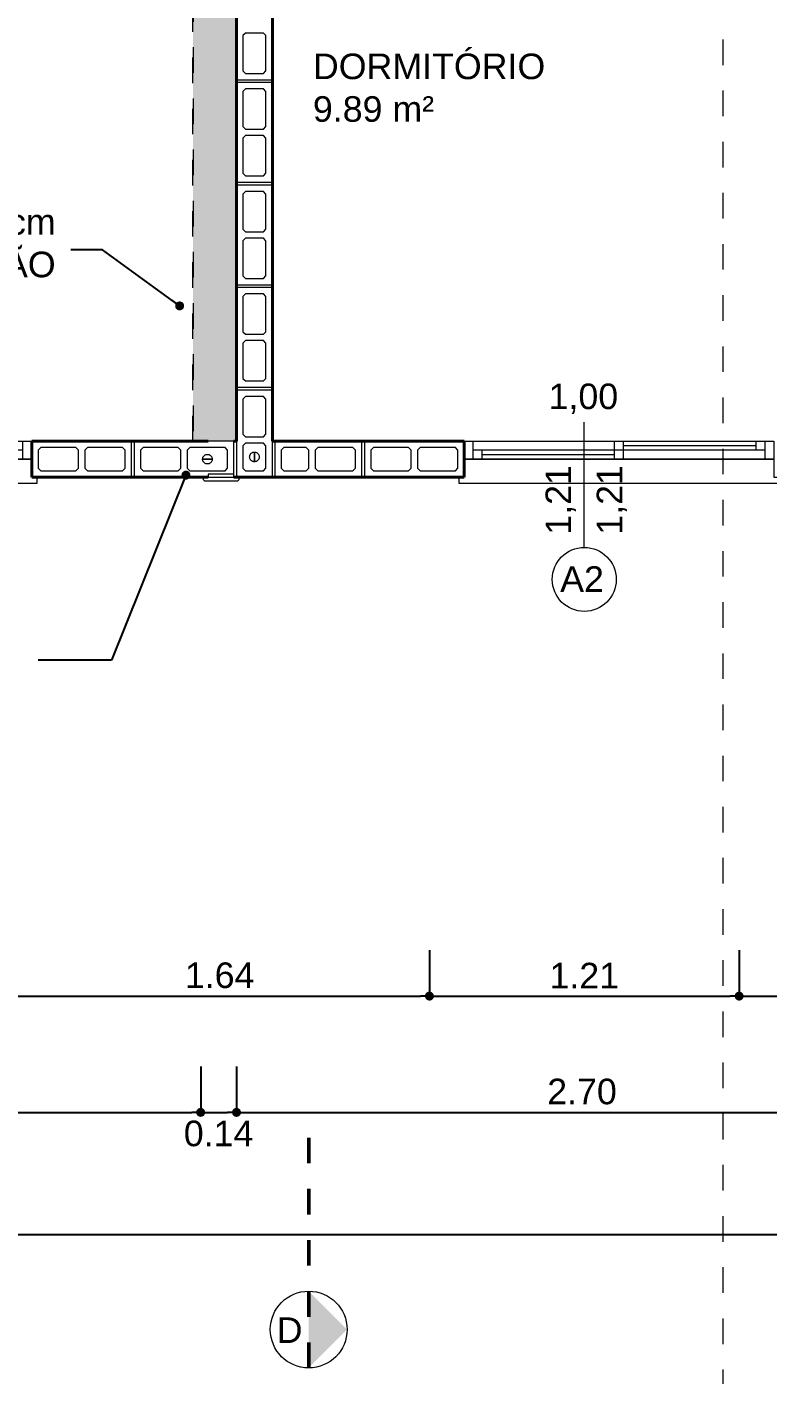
# Model space of a CAD drawing. Header units: millimetres. Extents: x 173 to 410, y -14 to 183.
# Drawn here: x 346.93 to 349.83, y -13.75 to -8.45 of the extents above; entities that cross this region are included whole.
import ezdxf
from ezdxf.enums import TextEntityAlignment as Align

# ---------------------------------------------------------------- set-up
doc = ezdxf.new("R2010")
doc.units = ezdxf.units.MM
doc.linetypes.add('DASHDOT', pattern=[1, 0.5, -0.25, 0, -0.25])
doc.linetypes.add('HIDDEN', pattern=[0.05, 0.025, -0.025])
doc.layers.get('0').update_dxf_attribs({"color": 4})
for name, color, linetype, lineweight in [('ARQ Alvenaria', 201, 'Continuous', 40), ('ARQ Anotações', 2, 'Continuous', 5), ('ARQ Caixilharia', 140, 'Continuous', 9), ('ARQ Eixos', 8, 'DASHDOT', 5), ('ARQ Equipamento', 4, 'Continuous', 18), ('ARQ Hachuras', 8, 'Continuous', 5), ('ARQ Projeções', 144, 'HIDDEN', 5), ('ARQ Visto', 152, 'Continuous', 13)]:
    doc.layers.add(name, color=color, linetype=linetype, lineweight=lineweight)
doc.layers.add('ARQ Forros', color=7, linetype='HIDDEN', lineweight=5, true_color=0xcacaca)
doc.styles.get("Standard").update_dxf_attribs({"font": 'arial.ttf'})
doc.dimstyles.new('Executivo 1-50', dxfattribs={"dimtxt": 0.1, "dimasz": 0.035, "dimexe": 0, "dimexo": 0.0625, "dimgap": 0.03, "dimtad": 1, "dimzin": 0, "dimdsep": 46, "dimtxsty": 'Standard', "dimblk": 'DOT', "dimcen": 0.09, "dimclrd": 8, "dimclre": 8, "dimadec": 0, "dimazin": 0, "dimtfac": 1, "dimtix": 1, "dimtmove": 2, "dimatfit": 3, "dimldrblk": 'DOT', "dimfxl": 0.18, "dimfxlon": 1, "dimtolj": 1, "dimtzin": 0, "dimarcsym": 0})

# ---------------------------------------------------------------- blocks, each defined once
blk = doc.blocks.new('SLAB_180', base_point=(0.2448, -7.27))
at = {"layer": 'ARQ Visto', "lineweight": 13, "flags": 128}
blk.add_lwpolyline([(0.2448, -7.27), (0.2448, -7.2), (1.4548, -7.2), (1.4548, -7.27), (1.4748, -7.27), (1.4748, -7.295), (0.2248, -7.295), (0.2248, -7.27)], close=True, dxfattribs=at)
blk = doc.blocks.new('SLAB_181', base_point=(3.1449, -7.27))
at = {"layer": 'ARQ Visto', "lineweight": 13, "flags": 128}
blk.add_lwpolyline([(3.1449, -7.27), (3.1449, -7.2), (4.3549, -7.2), (4.3549, -7.27), (4.3749, -7.27), (4.3749, -7.295), (3.1249, -7.295), (3.1249, -7.27)], close=True, dxfattribs=at)
blk = doc.blocks.new('SLAB_238', base_point=(2.1298, -7.285))
at = {"layer": 'ARQ Equipamento', "lineweight": 13, "flags": 128}
blk.add_lwpolyline([(2.1298, -7.285), (2.2598, -7.285), (2.2648, -7.28), (2.2648, -7.27), (2.2448, -7.27), (2.2448, -7.2583), (2.1448, -7.2583), (2.1448, -7.27), (2.1248, -7.27), (2.1248, -7.28)], close=True, dxfattribs=at)
blk = doc.blocks.new('_DOT')
at = {"color": 0, "linetype": 'ByBlock', "lineweight": -2}
blk.add_line((-0.5, 0), (-1, 0), dxfattribs=at)
at = {"color": 0, "linetype": 'ByBlock', "const_width": 0.5}
blk.add_lwpolyline([(-0.25, 0, 1), (0.25, 0, 1)], format="xyb", close=True, dxfattribs=at)
blk = doc.blocks.new('*D1902')
at = {"layer": 'ARQ Anotações', "color": 8, "lineweight": -2, "transparency": 16777216}
for p, q in [((360.0627, -8.6804), (360.2427, -8.6804)), ((360.2427, -11.1704), (360.2427, -8.7154)), ((360.0627, -11.2054), (360.2427, -11.2054))]:
    blk.add_line(p, q, dxfattribs=at)
at = {"layer": 'Defpoints', "color": 0, "transparency": 16777216}
for p in [(359.3408, -8.6804), (360.2427, -8.6804), (346.1406, -11.2054)]:
    blk.add_point(p, dxfattribs=at)
at = {"layer": 'ARQ Anotações', "color": 8, "lineweight": -2, "transparency": 16777216, "xscale": 0.035, "yscale": 0.035, "zscale": 0.035}
for p, rotation in [((360.2427, -8.6804), 90), ((360.2427, -11.2054), 270)]:
    blk.add_blockref('_DOT', p, dxfattribs=dict(at, rotation=rotation))
at = {"layer": 'ARQ Anotações', "color": 0, "transparency": 16777216, "insert": (360.1616, -9.9429), "char_height": 0.1, "attachment_point": 5, "rotation": 90}
blk.add_mtext('\\A1;2.53', dxfattribs=at)
blk = doc.blocks.new('*D1929')
at = {"layer": 'ARQ Anotações', "color": 8, "lineweight": -2, "transparency": 16777216}
for p, q in [((349.9938, -10.0654), (350.1738, -10.0654)), ((350.1738, -10.1704), (350.1738, -10.1004)), ((349.9938, -10.2054), (350.1738, -10.2054))]:
    blk.add_line(p, q, dxfattribs=at)
at = {"layer": 'Defpoints', "color": 0, "transparency": 16777216}
for p in [(349.1005, -10.0654), (350.1738, -10.0654), (349.1005, -10.2054)]:
    blk.add_point(p, dxfattribs=at)
at = {"layer": 'ARQ Anotações', "color": 8, "lineweight": -2, "transparency": 16777216, "xscale": 0.035, "yscale": 0.035, "zscale": 0.035}
for p, rotation in [((350.1738, -10.0654), 90), ((350.1738, -10.2054), 270)]:
    blk.add_blockref('_DOT', p, dxfattribs=dict(at, rotation=rotation))
at = {"layer": 'ARQ Anotações', "color": 0, "transparency": 16777216, "insert": (350.2831, -9.8495), "char_height": 0.1, "attachment_point": 5, "rotation": 90}
blk.add_mtext('\\A1;0.14', dxfattribs=at)
blk = doc.blocks.new('*D1930')
at = {"layer": 'ARQ Anotações', "color": 8, "lineweight": -2, "transparency": 16777216}
for p, q in [((349.9938, -6.2004), (350.1738, -6.2004)), ((350.1738, -10.0304), (350.1738, -6.2354)), ((349.9938, -10.0654), (350.1738, -10.0654))]:
    blk.add_line(p, q, dxfattribs=at)
at = {"layer": 'Defpoints', "color": 0, "transparency": 16777216}
for p in [(349.0267, -6.2004), (350.1738, -6.2004), (349.1005, -10.0654)]:
    blk.add_point(p, dxfattribs=at)
at = {"layer": 'ARQ Anotações', "color": 8, "lineweight": -2, "transparency": 16777216, "xscale": 0.035, "yscale": 0.035, "zscale": 0.035}
for p, rotation in [((350.1738, -6.2004), 90), ((350.1738, -10.0654), 270)]:
    blk.add_blockref('_DOT', p, dxfattribs=dict(at, rotation=rotation))
at = {"layer": 'ARQ Anotações', "color": 0, "transparency": 16777216, "insert": (350.0927, -8.1329), "char_height": 0.1, "attachment_point": 5, "rotation": 90}
blk.add_mtext('\\A1;3.87', dxfattribs=at)
blk = doc.blocks.new('Janela de correr')
for p, q in [((0.605, 0), (-0.605, 0)), ((-0.605, 0), (-0.605, -0.07)), ((-0.57, -0.07), (-0.57, 0)), ((-0.535, -0.035), (-0.535, 0)), ((-0.0175, -0.07), (-0.0175, 0)), ((0.0175, -0.07), (0.0175, 0)), ((0.57, -0.07), (0.57, 0)), ((0.605, -0.07), (0.605, 0)), ((-0.57, -0.035), (0.57, -0.035)), ((-0.535, -0.0175), (-0.0175, -0.0175)), ((0.0175, -0.0525), (0.535, -0.0525)), ((0.535, -0.07), (0.535, -0.035)), ((-0.605, -0.07), (0.605, -0.07))]:
    blk.add_line(p, q)
blk = doc.blocks.new('*D2048')
at = {"layer": 'ARQ Anotações', "color": 8, "lineweight": -2, "transparency": 16777216}
for p, q in [((346.8649, -12.0546), (346.8649, -12.2346)), ((348.5043, -12.0546), (348.5043, -12.2346)), ((346.8999, -12.2346), (348.4693, -12.2346))]:
    blk.add_line(p, q, dxfattribs=at)
at = {"layer": 'Defpoints', "color": 0, "transparency": 16777216}
for p in [(346.8649, -10.1305), (348.5043, -10.1305), (348.5043, -12.2346)]:
    blk.add_point(p, dxfattribs=at)
at = {"layer": 'ARQ Anotações', "color": 8, "lineweight": -2, "transparency": 16777216, "xscale": 0.035, "yscale": 0.035, "zscale": 0.035, "rotation": 180}
blk.add_blockref('_DOT', (346.8649, -12.2346), dxfattribs=at)
at = {"layer": 'ARQ Anotações', "color": 8, "lineweight": -2, "transparency": 16777216, "xscale": 0.035, "yscale": 0.035, "zscale": 0.035}
blk.add_blockref('_DOT', (348.5043, -12.2346), dxfattribs=at)
at = {"layer": 'ARQ Anotações', "color": 0, "transparency": 16777216, "insert": (347.6846, -12.1536), "char_height": 0.1, "attachment_point": 5}
blk.add_mtext('\\A1;1.64', dxfattribs=at)
blk = doc.blocks.new('*D2049')
at = {"layer": 'ARQ Anotações', "color": 8, "lineweight": -2, "transparency": 16777216}
for p, q in [((348.5043, -12.0546), (348.5043, -12.2346)), ((349.7143, -12.0546), (349.7143, -12.2346)), ((348.5393, -12.2346), (349.6793, -12.2346))]:
    blk.add_line(p, q, dxfattribs=at)
at = {"layer": 'Defpoints', "color": 0, "transparency": 16777216}
for p in [(348.5043, -10.1305), (349.7143, -10.1305), (349.7143, -12.2346)]:
    blk.add_point(p, dxfattribs=at)
at = {"layer": 'ARQ Anotações', "color": 8, "lineweight": -2, "transparency": 16777216, "xscale": 0.035, "yscale": 0.035, "zscale": 0.035, "rotation": 180}
blk.add_blockref('_DOT', (348.5043, -12.2346), dxfattribs=at)
at = {"layer": 'ARQ Anotações', "color": 8, "lineweight": -2, "transparency": 16777216, "xscale": 0.035, "yscale": 0.035, "zscale": 0.035}
blk.add_blockref('_DOT', (349.7143, -12.2346), dxfattribs=at)
at = {"layer": 'ARQ Anotações', "color": 0, "transparency": 16777216, "insert": (349.1093, -12.1544), "char_height": 0.1, "attachment_point": 5}
blk.add_mtext('\\A1;1.21', dxfattribs=at)
blk = doc.blocks.new('*D2050')
at = {"layer": 'ARQ Anotações', "color": 8, "lineweight": -2, "transparency": 16777216}
for p, q in [((349.7143, -12.0546), (349.7143, -12.2346)), ((350.5905, -12.0546), (350.5905, -12.2346)), ((349.7493, -12.2346), (350.5555, -12.2346))]:
    blk.add_line(p, q, dxfattribs=at)
at = {"layer": 'Defpoints', "color": 0, "transparency": 16777216}
for p in [(349.7143, -10.1305), (350.5905, -10.1305), (350.5905, -12.2346)]:
    blk.add_point(p, dxfattribs=at)
at = {"layer": 'ARQ Anotações', "color": 8, "lineweight": -2, "transparency": 16777216, "xscale": 0.035, "yscale": 0.035, "zscale": 0.035, "rotation": 180}
blk.add_blockref('_DOT', (349.7143, -12.2346), dxfattribs=at)
at = {"layer": 'ARQ Anotações', "color": 8, "lineweight": -2, "transparency": 16777216, "xscale": 0.035, "yscale": 0.035, "zscale": 0.035}
blk.add_blockref('_DOT', (350.5905, -12.2346), dxfattribs=at)
at = {"layer": 'ARQ Anotações', "color": 0, "transparency": 16777216, "insert": (350.1524, -12.1536), "char_height": 0.1, "attachment_point": 5}
blk.add_mtext('\\A1;0.88', dxfattribs=at)
blk = doc.blocks.new('*D2058')
at = {"layer": 'ARQ Anotações', "color": 8, "lineweight": -2, "transparency": 16777216}
for p, q in [((344.7006, -12.5091), (344.7006, -12.6891)), ((347.6105, -12.5091), (347.6105, -12.6891)), ((344.7356, -12.6891), (347.5755, -12.6891))]:
    blk.add_line(p, q, dxfattribs=at)
at = {"layer": 'Defpoints', "color": 0, "transparency": 16777216}
for p in [(344.7006, -9.9905), (347.6105, -9.9905), (347.6105, -12.6891)]:
    blk.add_point(p, dxfattribs=at)
at = {"layer": 'ARQ Anotações', "color": 8, "lineweight": -2, "transparency": 16777216, "xscale": 0.035, "yscale": 0.035, "zscale": 0.035, "rotation": 180}
blk.add_blockref('_DOT', (344.7006, -12.6891), dxfattribs=at)
at = {"layer": 'ARQ Anotações', "color": 8, "lineweight": -2, "transparency": 16777216, "xscale": 0.035, "yscale": 0.035, "zscale": 0.035}
blk.add_blockref('_DOT', (347.6105, -12.6891), dxfattribs=at)
at = {"layer": 'ARQ Anotações', "color": 0, "transparency": 16777216, "insert": (346.1555, -12.6081), "char_height": 0.1, "attachment_point": 5}
blk.add_mtext('\\A1;2.91', dxfattribs=at)
blk = doc.blocks.new('*D2059')
at = {"layer": 'ARQ Anotações', "color": 8, "lineweight": -2, "transparency": 16777216}
for p, q in [((347.6105, -12.5091), (347.6105, -12.6891)), ((347.7505, -12.5091), (347.7505, -12.6891)), ((347.6455, -12.6891), (347.7155, -12.6891))]:
    blk.add_line(p, q, dxfattribs=at)
at = {"layer": 'Defpoints', "color": 0, "transparency": 16777216}
for p in [(347.6105, -9.9905), (347.7505, -9.9905), (347.7505, -12.6891)]:
    blk.add_point(p, dxfattribs=at)
at = {"layer": 'ARQ Anotações', "color": 8, "lineweight": -2, "transparency": 16777216, "xscale": 0.035, "yscale": 0.035, "zscale": 0.035, "rotation": 180}
blk.add_blockref('_DOT', (347.6105, -12.6891), dxfattribs=at)
at = {"layer": 'ARQ Anotações', "color": 8, "lineweight": -2, "transparency": 16777216, "xscale": 0.035, "yscale": 0.035, "zscale": 0.035}
blk.add_blockref('_DOT', (347.7505, -12.6891), dxfattribs=at)
at = {"layer": 'ARQ Anotações', "color": 0, "transparency": 16777216, "insert": (347.6805, -12.7721), "char_height": 0.1, "attachment_point": 5}
blk.add_mtext('\\A1;0.14', dxfattribs=at)
blk = doc.blocks.new('*D2060')
at = {"layer": 'ARQ Anotações', "color": 8, "lineweight": -2, "transparency": 16777216}
for p, q in [((347.7505, -12.5091), (347.7505, -12.6891)), ((350.4505, -12.5091), (350.4505, -12.6891)), ((347.7855, -12.6891), (350.4155, -12.6891))]:
    blk.add_line(p, q, dxfattribs=at)
at = {"layer": 'Defpoints', "color": 0, "transparency": 16777216}
for p in [(347.7505, -9.9905), (350.4505, -9.9905), (350.4505, -12.6891)]:
    blk.add_point(p, dxfattribs=at)
at = {"layer": 'ARQ Anotações', "color": 8, "lineweight": -2, "transparency": 16777216, "xscale": 0.035, "yscale": 0.035, "zscale": 0.035, "rotation": 180}
blk.add_blockref('_DOT', (347.7505, -12.6891), dxfattribs=at)
at = {"layer": 'ARQ Anotações', "color": 8, "lineweight": -2, "transparency": 16777216, "xscale": 0.035, "yscale": 0.035, "zscale": 0.035}
blk.add_blockref('_DOT', (350.4505, -12.6891), dxfattribs=at)
at = {"layer": 'ARQ Anotações', "color": 0, "transparency": 16777216, "insert": (349.1005, -12.6081), "char_height": 0.1, "attachment_point": 5}
blk.add_mtext('\\A1;2.70', dxfattribs=at)
blk = doc.blocks.new('*D2063')
at = {"layer": 'ARQ Anotações', "color": 8, "lineweight": -2, "transparency": 16777216}
for p, q in [((342.1906, -12.986), (342.1906, -13.166)), ((350.5905, -12.986), (350.5905, -13.166)), ((342.2256, -13.166), (350.5555, -13.166))]:
    blk.add_line(p, q, dxfattribs=at)
at = {"layer": 'Defpoints', "color": 0, "transparency": 16777216}
for p in [(350.5905, -10.1305), (342.1906, -11.1804), (350.5905, -13.166)]:
    blk.add_point(p, dxfattribs=at)
at = {"layer": 'ARQ Anotações', "color": 8, "lineweight": -2, "transparency": 16777216, "xscale": 0.035, "yscale": 0.035, "zscale": 0.035, "rotation": 180}
blk.add_blockref('_DOT', (342.1906, -13.166), dxfattribs=at)
at = {"layer": 'ARQ Anotações', "color": 8, "lineweight": -2, "transparency": 16777216, "xscale": 0.035, "yscale": 0.035, "zscale": 0.035}
blk.add_blockref('_DOT', (350.5905, -13.166), dxfattribs=at)
at = {"layer": 'ARQ Anotações', "color": 0, "transparency": 16777216, "insert": (346.3905, -13.0849), "char_height": 0.1, "attachment_point": 5}
blk.add_mtext('\\A1;8.40', dxfattribs=at)
blk = doc.blocks.new('*D2064')
at = {"layer": 'ARQ Anotações', "color": 8, "lineweight": -2, "transparency": 16777216}
for p, q in [((345.9193, -10.2054), (345.7393, -10.2054)), ((345.7393, -11.1579), (345.7393, -10.2404)), ((345.9193, -11.1929), (345.7393, -11.1929))]:
    blk.add_line(p, q, dxfattribs=at)
at = {"layer": 'Defpoints', "color": 0, "transparency": 16777216}
for p in [(345.7393, -10.2054), (348.5376, -10.2054), (347.5253, -11.1929)]:
    blk.add_point(p, dxfattribs=at)
at = {"layer": 'ARQ Anotações', "color": 8, "lineweight": -2, "transparency": 16777216, "xscale": 0.035, "yscale": 0.035, "zscale": 0.035}
for p, rotation in [((345.7393, -10.2054), 90), ((345.7393, -11.1929), 270)]:
    blk.add_blockref('_DOT', p, dxfattribs=dict(at, rotation=rotation))
at = {"layer": 'ARQ Anotações', "color": 0, "transparency": 16777216, "insert": (345.6583, -10.6992), "char_height": 0.1, "attachment_point": 5, "rotation": 90}
blk.add_mtext('\\A1;0.99', dxfattribs=at)
blk = doc.blocks.new('Window-Door Marker - 70')
at = {"color": 8}
blk.add_line((0, -0.49), (0, 0), dxfattribs=at)
blk.add_circle((0, -0.615), 0.125, dxfattribs=at)
at = {"insert": (-0.1394, 0.0321), "char_height": 0.1, "attachment_point": 7}
blk.add_mtext('{1,00}', dxfattribs=at)
for tag, p in [('AC_WIDO_A_SIZE', (-0.0214, -0.44)), ('AC_WIDO_B_SIZE', (0.1786, -0.44))]:
    blk.add_attdef(tag, text='', height=0.1, rotation=90).set_placement(p, align=Align.BOTTOM_LEFT)
blk.add_attdef('AC_MarkerText_1', text='', height=0.1).set_placement((-0.0942, -0.6936), align=Align.BOTTOM_LEFT)
blk = doc.blocks.new('*D2264')
at = {"layer": 'ARQ Anotações', "color": 8, "lineweight": -2, "transparency": 16777216}
for p, q in [((360.5099, -8.6804), (360.6899, -8.6804)), ((360.6899, -11.1704), (360.6899, -8.7154)), ((360.5099, -11.2054), (360.6899, -11.2054))]:
    blk.add_line(p, q, dxfattribs=at)
at = {"layer": 'Defpoints', "color": 0, "transparency": 16777216}
for p in [(359.788, -8.6804), (360.6899, -8.6804), (346.5877, -11.2054)]:
    blk.add_point(p, dxfattribs=at)
at = {"layer": 'ARQ Anotações', "color": 8, "lineweight": -2, "transparency": 16777216, "xscale": 0.035, "yscale": 0.035, "zscale": 0.035}
for p, rotation in [((360.6899, -8.6804), 90), ((360.6899, -11.2054), 270)]:
    blk.add_blockref('_DOT', p, dxfattribs=dict(at, rotation=rotation))
at = {"layer": 'ARQ Anotações', "color": 0, "transparency": 16777216, "insert": (360.6088, -9.9429), "char_height": 0.1, "attachment_point": 5, "rotation": 90}
blk.add_mtext('\\A1;2.53', dxfattribs=at)

msp = doc.modelspace()

# ---------------------------------------------------------------- hatches: boundary and pattern name
at = {"layer": 'ARQ Forros'}
h = msp.add_hatch(color=256, dxfattribs=at)
h.dxf.hatch_style = 1
h.paths.add_polyline_path([(347.7505, -7.7254), (347.5807, -7.7254), (347.5807, -10.0654), (347.7505, -10.0654)])

# ---------------------------------------------------------------- linework, layer by layer
at = {"layer": 'ARQ Alvenaria'}
for p, q in [((347.8906, -10.0654), (347.8906, -7.5504)), ((347.7506, -7.7254), (347.7506, -10.0654)), ((346.9506, -10.2054), (346.9506, -10.0654)), ((347.6403, -10.0654), (346.9506, -10.0654)), ((347.7506, -10.0654), (347.7403, -10.0654)), ((348.6405, -10.0654), (347.8906, -10.0654)), ((348.6405, -10.2054), (348.6405, -10.0654)), ((346.9506, -10.2054), (347.6403, -10.2054)), ((347.7403, -10.2054), (347.7506, -10.2054)), ((347.7506, -10.2054), (348.6405, -10.2054))]:
    msp.add_line(p, q, dxfattribs=at)
at = {"layer": 'ARQ Anotações', "linetype": 'DASHDOT', "lineweight": 50, "ltscale": 0.1}
msp.add_line((348.0326, -13.6881), (348.0326, -12.7834), dxfattribs=at)
at = {"layer": 'ARQ Anotações'}
msp.add_circle((348.0326, -13.5381), 0.15, dxfattribs=at)
msp.add_solid([(348.0326, -13.6881), (348.1826, -13.5381), (348.0326, -13.3881)], dxfattribs=at)
at = {"layer": 'ARQ Eixos', "linetype": 'DASHDOT', "ltscale": 0.1}
msp.add_line((349.6505, 8.5054), (349.6505, -13.7504), dxfattribs=at)
at = {"layer": 'ARQ Forros'}
msp.add_lwpolyline([(347.7505, -10.0654), (347.7505, -7.7254), (347.5807, -7.7254), (347.5807, -10.0654)], dxfattribs=at)
at = {"layer": 'ARQ Hachuras', "flags": 128}
for points in [[(347.8906, -8.6521), (347.8906, -8.2621), (347.7506, -8.2621), (347.7506, -8.6521)], [(347.8556, -8.6271), (347.8656, -8.6171), (347.8656, -8.4796), (347.8556, -8.4696), (347.7856, -8.4696), (347.7756, -8.4796), (347.7756, -8.6171), (347.7856, -8.6271)], [(347.8906, -9.0529), (347.8906, -8.6629), (347.7506, -8.6629), (347.7506, -9.0529)], [(347.8556, -8.8454), (347.8656, -8.8354), (347.8656, -8.6979), (347.8556, -8.6879), (347.7856, -8.6879), (347.7756, -8.6979), (347.7756, -8.8354), (347.7856, -8.8454)], [(347.8556, -9.0279), (347.8656, -9.0179), (347.8656, -8.8804), (347.8556, -8.8704), (347.7856, -8.8704), (347.7756, -8.8804), (347.7756, -9.0179), (347.7856, -9.0279)], [(347.8906, -9.4538), (347.8906, -9.0638), (347.7506, -9.0638), (347.7506, -9.4538)], [(347.8556, -9.2463), (347.8656, -9.2363), (347.8656, -9.0988), (347.8556, -9.0888), (347.7856, -9.0888), (347.7756, -9.0988), (347.7756, -9.2363), (347.7856, -9.2463)], [(347.8556, -9.4288), (347.8656, -9.4188), (347.8656, -9.2813), (347.8556, -9.2713), (347.7856, -9.2713), (347.7756, -9.2813), (347.7756, -9.4188), (347.7856, -9.4288)], [(347.8906, -9.8546), (347.8906, -9.4646), (347.7506, -9.4646), (347.7506, -9.8546)], [(347.8556, -9.6471), (347.8656, -9.6371), (347.8656, -9.4996), (347.8556, -9.4896), (347.7856, -9.4896), (347.7756, -9.4996), (347.7756, -9.6371), (347.7856, -9.6471)], [(347.8556, -9.8296), (347.8656, -9.8196), (347.8656, -9.6821), (347.8556, -9.6721), (347.7856, -9.6721), (347.7756, -9.6821), (347.7756, -9.8196), (347.7856, -9.8296)], [(347.8906, -10.2054), (347.8906, -9.8654), (347.7506, -9.8654), (347.7506, -10.2054)], [(347.8556, -10.0479), (347.8656, -10.0379), (347.8656, -9.9004), (347.8556, -9.8904), (347.7856, -9.8904), (347.7756, -9.9004), (347.7756, -10.0379), (347.7856, -10.0479)], [(347.3406, -10.0654), (346.9506, -10.0654), (346.9506, -10.2054), (347.3406, -10.2054)], [(347.7406, -10.0654), (347.3506, -10.0654), (347.3506, -10.2054), (347.7406, -10.2054)], [(347.8556, -10.1804), (347.8656, -10.1704), (347.8656, -10.0829), (347.8556, -10.0729), (347.7856, -10.0729), (347.7756, -10.0829), (347.7756, -10.1704), (347.7856, -10.1804)], [(347.9005, -10.2054), (348.2405, -10.2054), (348.2405, -10.0654), (347.9005, -10.0654)], [(348.6405, -10.0654), (348.2505, -10.0654), (348.2505, -10.2054), (348.6405, -10.2054)], [(347.1331, -10.1004), (347.1231, -10.0904), (346.9856, -10.0904), (346.9756, -10.1004), (346.9756, -10.1704), (346.9856, -10.1804), (347.1231, -10.1804), (347.1331, -10.1704)], [(347.3156, -10.1004), (347.3056, -10.0904), (347.1681, -10.0904), (347.1581, -10.1004), (347.1581, -10.1704), (347.1681, -10.1804), (347.3056, -10.1804), (347.3156, -10.1704)], [(347.5331, -10.1004), (347.5231, -10.0904), (347.3856, -10.0904), (347.3756, -10.1004), (347.3756, -10.1704), (347.3856, -10.1804), (347.5231, -10.1804), (347.5331, -10.1704)], [(347.7156, -10.1004), (347.7056, -10.0904), (347.5681, -10.0904), (347.5581, -10.1004), (347.5581, -10.1704), (347.5681, -10.1804), (347.7056, -10.1804), (347.7156, -10.1704)], [(347.6366, -10.1354), (347.6366, -10.1355), (347.6366, -10.1355), (347.6366, -10.1355), (347.6366, -10.1356), (347.6366, -10.1356), (347.6366, -10.1356), (347.6366, -10.1356), (347.6366, -10.1357), (347.6367, -10.1357), (347.6367, -10.1357), (347.6367, -10.1357), (347.6367, -10.1357), (347.6368, -10.1357), (347.6368, -10.1357), (347.6368, -10.1357), (347.6369, -10.1357), (347.6369, -10.1357), (347.6369, -10.1357), (347.637, -10.1357), (347.637, -10.1357), (347.637, -10.1357), (347.637, -10.1357), (347.6371, -10.1357), (347.6371, -10.1356), (347.6371, -10.1356), (347.6371, -10.1356), (347.6371, -10.1356), (347.6371, -10.1355), (347.6371, -10.1355), (347.6372, -10.1355), (347.6372, -10.1354), (347.618, -10.1354), (347.6181, -10.1335), (347.6183, -10.1316), (347.6188, -10.1298), (347.6195, -10.128), (347.6203, -10.1263), (347.6213, -10.1246), (347.6225, -10.1231), (347.6238, -10.1217), (347.6253, -10.1205), (347.6269, -10.1194), (347.6285, -10.1185), (347.6303, -10.1177), (347.6321, -10.1171), (347.634, -10.1168), (347.6359, -10.1166), (347.6378, -10.1166), (347.6397, -10.1168), (347.6416, -10.1171), (347.6434, -10.1177), (347.6452, -10.1185), (347.6469, -10.1194), (347.6484, -10.1205), (347.6499, -10.1217), (347.6512, -10.1231), (347.6524, -10.1246), (347.6534, -10.1263), (347.6542, -10.128), (347.6549, -10.1298), (347.6554, -10.1316), (347.6557, -10.1335), (347.6558, -10.1354)], [(347.8206, -10.127), (347.8206, -10.127), (347.8207, -10.127), (347.8207, -10.127), (347.8207, -10.127), (347.8207, -10.127), (347.8208, -10.1269), (347.8208, -10.1269), (347.8208, -10.1269), (347.8208, -10.1269), (347.8209, -10.1268), (347.8209, -10.1268), (347.8209, -10.1268), (347.8209, -10.1268), (347.8209, -10.1267), (347.8209, -10.1267), (347.8209, -10.1267), (347.8209, -10.1266), (347.8209, -10.1266), (347.8209, -10.1266), (347.8209, -10.1266), (347.8209, -10.1265), (347.8208, -10.1265), (347.8208, -10.1265), (347.8208, -10.1265), (347.8208, -10.1264), (347.8207, -10.1264), (347.8207, -10.1264), (347.8207, -10.1264), (347.8207, -10.1264), (347.8206, -10.1264), (347.8206, -10.1264), (347.8206, -10.1456), (347.8187, -10.1455), (347.8168, -10.1452), (347.8149, -10.1447), (347.8132, -10.1441), (347.8114, -10.1432), (347.8098, -10.1422), (347.8083, -10.141), (347.8069, -10.1397), (347.8057, -10.1383), (347.8046, -10.1367), (347.8036, -10.135), (347.8029, -10.1333), (347.8023, -10.1314), (347.8019, -10.1296), (347.8017, -10.1276), (347.8017, -10.1257), (347.8019, -10.1238), (347.8023, -10.122), (347.8029, -10.1201), (347.8036, -10.1184), (347.8046, -10.1167), (347.8057, -10.1151), (347.8069, -10.1137), (347.8083, -10.1124), (347.8098, -10.1112), (347.8114, -10.1102), (347.8132, -10.1093), (347.8149, -10.1087), (347.8168, -10.1082), (347.8187, -10.1079), (347.8206, -10.1078)], [(347.8206, -10.1264), (347.8206, -10.1264), (347.8205, -10.1264), (347.8205, -10.1264), (347.8205, -10.1264), (347.8205, -10.1264), (347.8204, -10.1264), (347.8204, -10.1265), (347.8204, -10.1265), (347.8204, -10.1265), (347.8203, -10.1265), (347.8203, -10.1266), (347.8203, -10.1266), (347.8203, -10.1266), (347.8203, -10.1266), (347.8203, -10.1267), (347.8203, -10.1267), (347.8203, -10.1267), (347.8203, -10.1268), (347.8203, -10.1268), (347.8203, -10.1268), (347.8203, -10.1268), (347.8204, -10.1269), (347.8204, -10.1269), (347.8204, -10.1269), (347.8204, -10.1269), (347.8205, -10.127), (347.8205, -10.127), (347.8205, -10.127), (347.8205, -10.127), (347.8206, -10.127), (347.8206, -10.127), (347.8206, -10.1078), (347.8225, -10.1079), (347.8244, -10.1082), (347.8263, -10.1087), (347.8281, -10.1093), (347.8298, -10.1102), (347.8314, -10.1112), (347.8329, -10.1124), (347.8343, -10.1137), (347.8355, -10.1151), (347.8366, -10.1167), (347.8376, -10.1184), (347.8383, -10.1201), (347.8389, -10.122), (347.8393, -10.1238), (347.8395, -10.1257), (347.8395, -10.1276), (347.8393, -10.1296), (347.8389, -10.1314), (347.8383, -10.1333), (347.8376, -10.135), (347.8366, -10.1367), (347.8355, -10.1383), (347.8343, -10.1397), (347.8329, -10.141), (347.8314, -10.1422), (347.8298, -10.1432), (347.8281, -10.1441), (347.8263, -10.1447), (347.8244, -10.1452), (347.8225, -10.1455), (347.8206, -10.1456)], [(347.9255, -10.1704), (347.9355, -10.1804), (348.023, -10.1804), (348.033, -10.1704), (348.033, -10.1004), (348.023, -10.0904), (347.9355, -10.0904), (347.9255, -10.1004)], [(348.058, -10.1704), (348.068, -10.1804), (348.2055, -10.1804), (348.2155, -10.1704), (348.2155, -10.1004), (348.2055, -10.0904), (348.068, -10.0904), (348.058, -10.1004)], [(348.433, -10.1004), (348.423, -10.0904), (348.2855, -10.0904), (348.2755, -10.1004), (348.2755, -10.1704), (348.2855, -10.1804), (348.423, -10.1804), (348.433, -10.1704)], [(348.6155, -10.1004), (348.6055, -10.0904), (348.468, -10.0904), (348.458, -10.1004), (348.458, -10.1704), (348.468, -10.1804), (348.6055, -10.1804), (348.6155, -10.1704)], [(347.6372, -10.1354), (347.6372, -10.1354), (347.6371, -10.1354), (347.6371, -10.1353), (347.6371, -10.1353), (347.6371, -10.1353), (347.6371, -10.1353), (347.6371, -10.1352), (347.6371, -10.1352), (347.637, -10.1352), (347.637, -10.1352), (347.637, -10.1352), (347.637, -10.1352), (347.6369, -10.1351), (347.6369, -10.1351), (347.6369, -10.1351), (347.6368, -10.1351), (347.6368, -10.1351), (347.6368, -10.1351), (347.6367, -10.1352), (347.6367, -10.1352), (347.6367, -10.1352), (347.6367, -10.1352), (347.6366, -10.1352), (347.6366, -10.1352), (347.6366, -10.1353), (347.6366, -10.1353), (347.6366, -10.1353), (347.6366, -10.1353), (347.6366, -10.1354), (347.6366, -10.1354), (347.6366, -10.1354), (347.6558, -10.1354), (347.6557, -10.1374), (347.6554, -10.1392), (347.6549, -10.1411), (347.6542, -10.1429), (347.6534, -10.1446), (347.6524, -10.1462), (347.6512, -10.1477), (347.6499, -10.1491), (347.6484, -10.1504), (347.6469, -10.1515), (347.6452, -10.1524), (347.6434, -10.1532), (347.6416, -10.1537), (347.6397, -10.1541), (347.6378, -10.1543), (347.6359, -10.1543), (347.634, -10.1541), (347.6321, -10.1537), (347.6303, -10.1532), (347.6285, -10.1524), (347.6269, -10.1515), (347.6253, -10.1504), (347.6238, -10.1491), (347.6225, -10.1477), (347.6213, -10.1462), (347.6203, -10.1446), (347.6195, -10.1429), (347.6188, -10.1411), (347.6183, -10.1392), (347.6181, -10.1374), (347.618, -10.1354)]]:
    msp.add_lwpolyline(points, close=True, dxfattribs=at)
at = {"layer": 'ARQ Projeções', "flags": 128}
msp.add_lwpolyline([(347.5799, -10.0654), (347.5799, -6.6804)], dxfattribs=at)

# ---------------------------------------------------------------- block references
at = {"layer": 'ARQ Anotações'}
msp.add_blockref('Window-Door Marker - 70', (349.1093, -9.9905), dxfattribs=at).add_auto_attribs({'AC_MarkerText_1': 'A2', 'AC_WIDO_A_SIZE': '1,21', 'AC_WIDO_B_SIZE': '1,21'})
at = {"layer": 'ARQ Caixilharia', "xscale": -1}
for p in [(346.3456, -10.0654), (349.2455, -10.0654)]:
    msp.add_blockref('Janela de correr', p, dxfattribs=at)
at = {"layer": 'ARQ Equipamento'}
msp.add_blockref('SLAB_238', (347.6253, -10.2204), dxfattribs=at)
at = {"layer": 'ARQ Visto'}
for name, p in [('SLAB_180', (345.7403, -10.2054)), ('SLAB_181', (348.6405, -10.2054))]:
    msp.add_blockref(name, p, dxfattribs=at)

# ---------------------------------------------------------------- texts
at = {"layer": 'ARQ Anotações', "char_height": 0.1}
for s, insert, attachment_point in [('\\pxql;DORMITÓRIO\\P9.89 m²', (348.5029, -8.8179), 8), ('D', (347.958, -13.5404), 5)]:
    msp.add_mtext(s, dxfattribs=dict(at, insert=insert, attachment_point=attachment_point))
at = {"layer": 'ARQ Anotações', "insert": (347.0438, -9.3063), "char_height": 0.1, "width": 1.847847, "attachment_point": 6}
msp.add_mtext('SANCA DE GESSO 15 cm\\PPARA VENTILAÇÃO', dxfattribs=at)

# ---------------------------------------------------------------- dimensions: what is measured, and where the dimension line sits
at = {"layer": 'ARQ Anotações'}
for base, p1, p2, angle, picture, middle in [((350.17376, -6.20043), (349.10053, -10.06544), (349.02671, -6.20043), 90, '*D1930', (350.09267, -8.13293)), ((360.242721, -8.680437), (346.140564, -11.205441), (359.340786, -8.680437), 90, '*D1902', (360.16163, -9.942939)), ((360.689891, -8.680437), (346.587733, -11.205441), (359.787955, -8.680437), 90, '*D2264', (360.608799, -9.942939)), ((347.6105, -12.6891), (344.7006, -9.9905), (347.6105, -9.9905), 0, '*D2058', (346.1555, -12.6081)), ((350.4505, -12.6891), (347.7505, -9.9905), (350.4505, -9.9905), 0, '*D2060', (349.1005, -12.6081)), ((350.5905, -13.166), (342.1906, -11.1804), (350.5905, -10.1305), 0, '*D2063', (346.3905, -13.0849)), ((348.5043, -12.2346), (346.8649, -10.1305), (348.5043, -10.1305), 0, '*D2048', (347.6846, -12.1536)), ((349.7143, -12.2346), (348.5043, -10.1305), (349.7143, -10.1305), 0, '*D2049', (349.1093, -12.1544)), ((350.5905, -12.2346), (349.7143, -10.1305), (350.5905, -10.1305), 0, '*D2050', (350.1524, -12.1536)), ((345.7393, -10.2054), (347.5253, -11.1929), (348.5376, -10.2054), 90, '*D2064', (345.6583, -10.6992))]:
    dim = msp.add_linear_dim(base=base, p1=p1, p2=p2, angle=angle, dimstyle='Executivo 1-50', dxfattribs=at)
    dim.commit()
    dim.dimension.update_dxf_attribs({"geometry": picture, "text_midpoint": middle})
for base, p1, p2, angle, picture, middle in [((350.1738, -10.0654), (349.1005, -10.2054), (349.1005, -10.0654), 90, '*D1929', (350.2831, -9.8495)), ((347.7505, -12.6891), (347.6105, -9.9905), (347.7505, -9.9905), 0, '*D2059', (347.6805, -12.7721))]:
    dim = msp.add_linear_dim(base=base, p1=p1, p2=p2, angle=angle, dimstyle='Executivo 1-50', dxfattribs=at)
    dim.commit()
    dim.dimension.update_dxf_attribs({"geometry": picture, "text_midpoint": middle, "dimtype": 160})

# ---------------------------------------------------------------- leaders
for points in [[(347.5283, -9.5363), (347.2264, -9.3177), (347.1032, -9.3177)], [(347.553, -10.1978), (347.2621, -10.9208), (346.9758, -10.9208)]]:
    msp.add_leader(points, dimstyle='Executivo 1-50', override={"dimgap": 0.03, "dimtad": 0}, dxfattribs=at)

doc.saveas('drawing.dxf')
